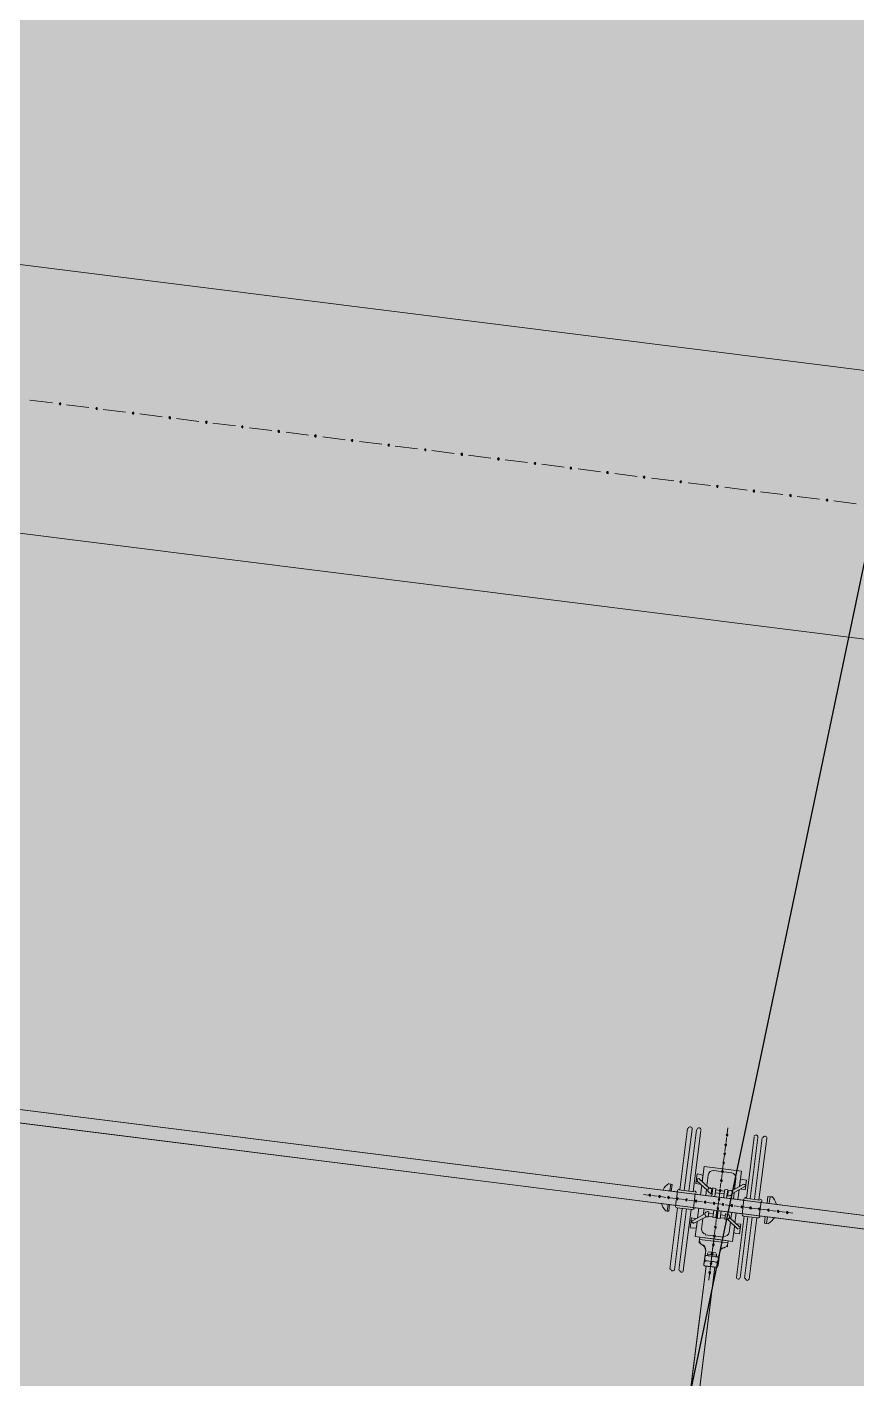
# Model space of a CAD drawing. Header units: metres. Extents: x -4 to 509425, y 7549 to 4732445.
# Drawn here: x 476048.17 to 476057.51, y 4719758.65 to 4719773.84 of the extents above; entities that cross this region are included whole.
import ezdxf

# ---------------------------------------------------------------- set-up
doc = ezdxf.new("R2010")
doc.units = ezdxf.units.M
doc.header["$LTSCALE"] = 0.01
doc.header["$MEASUREMENT"] = 0
doc.layers.get('0').update_dxf_attribs({"lineweight": 0})
for name, color, linetype in [('_SUBESTACIÓN', 1, 'Continuous'), ('PARCELAS', 31, 'Continuous'), ('SUBESTACION LA VID', 253, 'Continuous')]:
    doc.layers.add(name, color=color, linetype=linetype)

# ---------------------------------------------------------------- blocks, each defined once
blk = doc.blocks.new('A$Cfff6051d')
at = {"layer": 'SUBESTACION LA VID', "transparency": 33554687}
h = blk.add_hatch(color=256, dxfattribs=at)
h.dxf.hatch_style = 2
h.paths.add_polyline_path([(476048.552, 4719769.605), (476048.553, 4719769.613), (476048.544, 4719769.614), (476048.535, 4719769.607), (476048.542, 4719769.598), (476048.551, 4719769.597)])
h = blk.add_hatch(color=256, dxfattribs=at)
h.dxf.hatch_style = 2
h.paths.add_polyline_path([(476048.963, 4719769.553), (476048.964, 4719769.562), (476048.956, 4719769.563), (476048.947, 4719769.555), (476048.954, 4719769.546), (476048.962, 4719769.545)])
h = blk.add_hatch(color=256, dxfattribs=at)
h.dxf.hatch_style = 2
h.paths.add_polyline_path([(476049.375, 4719769.502), (476049.376, 4719769.51), (476049.368, 4719769.511), (476049.358, 4719769.504), (476049.366, 4719769.494), (476049.374, 4719769.493)])
h = blk.add_hatch(color=256, dxfattribs=at)
h.dxf.hatch_style = 2
h.paths.add_polyline_path([(476049.787, 4719769.45), (476049.788, 4719769.459), (476049.779, 4719769.46), (476049.77, 4719769.452), (476049.777, 4719769.443), (476049.786, 4719769.442)])
h = blk.add_hatch(color=256, dxfattribs=at)
h.dxf.hatch_style = 2
h.paths.add_polyline_path([(476050.198, 4719769.399), (476050.199, 4719769.407), (476050.191, 4719769.408), (476050.181, 4719769.401), (476050.189, 4719769.391), (476050.197, 4719769.39)])
h = blk.add_hatch(color=256, dxfattribs=at)
h.dxf.hatch_style = 2
h.paths.add_polyline_path([(476050.601, 4719769.348), (476050.602, 4719769.356), (476050.594, 4719769.357), (476050.585, 4719769.35), (476050.592, 4719769.341), (476050.6, 4719769.34)])
h = blk.add_hatch(color=256, dxfattribs=at)
h.dxf.hatch_style = 2
h.paths.add_polyline_path([(476051.013, 4719769.296), (476051.014, 4719769.305), (476051.006, 4719769.306), (476050.996, 4719769.298), (476051.004, 4719769.289), (476051.012, 4719769.288)])
h = blk.add_hatch(color=256, dxfattribs=at)
h.dxf.hatch_style = 2
h.paths.add_polyline_path([(476051.425, 4719769.245), (476051.426, 4719769.253), (476051.417, 4719769.254), (476051.408, 4719769.247), (476051.415, 4719769.237), (476051.424, 4719769.236)])
h = blk.add_hatch(color=256, dxfattribs=at)
h.dxf.hatch_style = 2
h.paths.add_polyline_path([(476051.836, 4719769.193), (476051.837, 4719769.202), (476051.829, 4719769.203), (476051.819, 4719769.195), (476051.827, 4719769.186), (476051.835, 4719769.185)])
h = blk.add_hatch(color=256, dxfattribs=at)
h.dxf.hatch_style = 2
h.paths.add_polyline_path([(476052.248, 4719769.142), (476052.249, 4719769.15), (476052.241, 4719769.151), (476052.231, 4719769.144), (476052.238, 4719769.134), (476052.247, 4719769.133)])
h = blk.add_hatch(color=256, dxfattribs=at)
h.dxf.hatch_style = 2
h.paths.add_polyline_path([(476052.66, 4719769.09), (476052.661, 4719769.098), (476052.652, 4719769.099), (476052.643, 4719769.092), (476052.65, 4719769.083), (476052.658, 4719769.082)])
h = blk.add_hatch(color=256, dxfattribs=at)
h.dxf.hatch_style = 2
h.paths.add_polyline_path([(476053.071, 4719769.038), (476053.072, 4719769.047), (476053.064, 4719769.048), (476053.054, 4719769.04), (476053.062, 4719769.031), (476053.07, 4719769.03)])
h = blk.add_hatch(color=256, dxfattribs=at)
h.dxf.hatch_style = 2
h.paths.add_polyline_path([(476053.483, 4719768.987), (476053.484, 4719768.995), (476053.475, 4719768.996), (476053.466, 4719768.989), (476053.473, 4719768.979), (476053.482, 4719768.978)])
h = blk.add_hatch(color=256, dxfattribs=at)
h.dxf.hatch_style = 2
h.paths.add_polyline_path([(476053.894, 4719768.935), (476053.895, 4719768.944), (476053.887, 4719768.945), (476053.878, 4719768.937), (476053.885, 4719768.928), (476053.893, 4719768.927)])
h = blk.add_hatch(color=256, dxfattribs=at)
h.dxf.hatch_style = 2
h.paths.add_polyline_path([(476054.298, 4719768.885), (476054.299, 4719768.893), (476054.29, 4719768.894), (476054.281, 4719768.887), (476054.288, 4719768.877), (476054.297, 4719768.876)])
h = blk.add_hatch(color=256, dxfattribs=at)
h.dxf.hatch_style = 2
h.paths.add_polyline_path([(476054.709, 4719768.833), (476054.71, 4719768.841), (476054.702, 4719768.842), (476054.692, 4719768.835), (476054.7, 4719768.826), (476054.708, 4719768.825)])
h = blk.add_hatch(color=256, dxfattribs=at)
h.dxf.hatch_style = 2
h.paths.add_polyline_path([(476055.121, 4719768.781), (476055.122, 4719768.79), (476055.113, 4719768.791), (476055.104, 4719768.783), (476055.111, 4719768.774), (476055.12, 4719768.773)])
h = blk.add_hatch(color=256, dxfattribs=at)
h.dxf.hatch_style = 2
h.paths.add_polyline_path([(476055.532, 4719768.73), (476055.533, 4719768.738), (476055.525, 4719768.739), (476055.516, 4719768.732), (476055.523, 4719768.722), (476055.531, 4719768.721)])
h = blk.add_hatch(color=256, dxfattribs=at)
h.dxf.hatch_style = 2
h.paths.add_polyline_path([(476055.944, 4719768.678), (476055.945, 4719768.687), (476055.937, 4719768.688), (476055.927, 4719768.68), (476055.935, 4719768.671), (476055.943, 4719768.67)])
h = blk.add_hatch(color=256, dxfattribs=at)
h.dxf.hatch_style = 2
h.paths.add_polyline_path([(476056.356, 4719768.627), (476056.357, 4719768.635), (476056.348, 4719768.636), (476056.339, 4719768.629), (476056.346, 4719768.619), (476056.355, 4719768.618)])
h = blk.add_hatch(color=256, dxfattribs=at)
h.dxf.hatch_style = 2
h.paths.add_polyline_path([(476056.767, 4719768.575), (476056.768, 4719768.583), (476056.76, 4719768.584), (476056.75, 4719768.577), (476056.758, 4719768.568), (476056.766, 4719768.567)])
h = blk.add_hatch(color=256, dxfattribs=at)
h.dxf.hatch_style = 2
h.paths.add_polyline_path([(476057.179, 4719768.523), (476057.18, 4719768.532), (476057.172, 4719768.533), (476057.162, 4719768.525), (476057.169, 4719768.516), (476057.178, 4719768.515)])
h = blk.add_hatch(color=256, dxfattribs=at)
h.dxf.hatch_style = 2
h.paths.add_polyline_path([(476056.054, 4719761.386), (476056.055, 4719761.395), (476056.046, 4719761.396), (476056.037, 4719761.388), (476056.044, 4719761.379), (476056.053, 4719761.378)])
h = blk.add_hatch(color=256, dxfattribs=at)
h.dxf.hatch_style = 2
h.paths.add_polyline_path([(476056.04, 4719761.277), (476056.041, 4719761.285), (476056.033, 4719761.287), (476056.023, 4719761.279), (476056.031, 4719761.27), (476056.039, 4719761.269)])
h = blk.add_hatch(color=256, dxfattribs=at)
h.dxf.hatch_style = 2
h.paths.add_polyline_path([(476056.015, 4719761.075), (476056.016, 4719761.084), (476056.007, 4719761.085), (476055.998, 4719761.078), (476056.005, 4719761.068), (476056.014, 4719761.067)])
h = blk.add_hatch(color=256, dxfattribs=at)
h.dxf.hatch_style = 2
h.paths.add_polyline_path([(476056.027, 4719761.176), (476056.028, 4719761.185), (476056.02, 4719761.186), (476056.011, 4719761.178), (476056.018, 4719761.169), (476056.026, 4719761.168)])
h = blk.add_hatch(color=256, dxfattribs=at)
h.dxf.hatch_style = 2
h.paths.add_polyline_path([(476056.002, 4719760.975), (476056.003, 4719760.983), (476055.995, 4719760.984), (476055.985, 4719760.977), (476055.993, 4719760.967), (476056.001, 4719760.966)])
h = blk.add_hatch(color=256, dxfattribs=at)
h.dxf.hatch_style = 2
h.paths.add_polyline_path([(476055.976, 4719760.765), (476055.977, 4719760.773), (476055.968, 4719760.774), (476055.959, 4719760.767), (476055.966, 4719760.757), (476055.975, 4719760.756)])
h = blk.add_hatch(color=256, dxfattribs=at)
h.dxf.hatch_style = 2
h.paths.add_polyline_path([(476055.99, 4719760.874), (476055.991, 4719760.882), (476055.982, 4719760.883), (476055.973, 4719760.876), (476055.98, 4719760.867), (476055.988, 4719760.865)])
h = blk.add_hatch(color=256, dxfattribs=at)
h.dxf.hatch_style = 2
h.paths.add_polyline_path([(476055.184, 4719760.71), (476055.185, 4719760.719), (476055.177, 4719760.72), (476055.167, 4719760.712), (476055.175, 4719760.703), (476055.183, 4719760.702)])
h = blk.add_hatch(color=256, dxfattribs=at)
h.dxf.hatch_style = 2
h.paths.add_polyline_path([(476055.293, 4719760.697), (476055.294, 4719760.705), (476055.286, 4719760.706), (476055.276, 4719760.699), (476055.284, 4719760.689), (476055.292, 4719760.688)])
h = blk.add_hatch(color=256, dxfattribs=at)
h.dxf.hatch_style = 2
h.paths.add_polyline_path([(476055.394, 4719760.684), (476055.395, 4719760.692), (476055.387, 4719760.693), (476055.377, 4719760.686), (476055.385, 4719760.677), (476055.393, 4719760.676)])
h = blk.add_hatch(color=256, dxfattribs=at)
h.dxf.hatch_style = 2
h.paths.add_polyline_path([(476055.495, 4719760.671), (476055.496, 4719760.68), (476055.487, 4719760.681), (476055.478, 4719760.674), (476055.485, 4719760.664), (476055.494, 4719760.663)])
h = blk.add_hatch(color=256, dxfattribs=at)
h.dxf.hatch_style = 2
h.paths.add_polyline_path([(476055.596, 4719760.659), (476055.597, 4719760.667), (476055.588, 4719760.668), (476055.579, 4719760.661), (476055.586, 4719760.651), (476055.595, 4719760.65)])
h = blk.add_hatch(color=256, dxfattribs=at)
h.dxf.hatch_style = 2
h.paths.add_polyline_path([(476055.705, 4719760.645), (476055.706, 4719760.653), (476055.697, 4719760.655), (476055.688, 4719760.647), (476055.695, 4719760.638), (476055.704, 4719760.637)])
h = blk.add_hatch(color=256, dxfattribs=at)
h.dxf.hatch_style = 2
h.paths.add_polyline_path([(476055.806, 4719760.632), (476055.807, 4719760.641), (476055.798, 4719760.642), (476055.789, 4719760.635), (476055.796, 4719760.625), (476055.805, 4719760.624)])
h = blk.add_hatch(color=256, dxfattribs=at)
h.dxf.hatch_style = 2
h.paths.add_polyline_path([(476055.906, 4719760.62), (476055.908, 4719760.628), (476055.899, 4719760.629), (476055.89, 4719760.622), (476055.897, 4719760.612), (476055.905, 4719760.611)])
h = blk.add_hatch(color=256, dxfattribs=at)
h.dxf.hatch_style = 2
h.paths.add_polyline_path([(476055.963, 4719760.664), (476055.964, 4719760.672), (476055.956, 4719760.673), (476055.946, 4719760.666), (476055.954, 4719760.657), (476055.962, 4719760.655)])
h = blk.add_hatch(color=256, dxfattribs=at)
h.dxf.hatch_style = 2
h.paths.add_polyline_path([(476055.938, 4719760.462), (476055.939, 4719760.471), (476055.931, 4719760.472), (476055.921, 4719760.464), (476055.928, 4719760.455), (476055.937, 4719760.454)])
h = blk.add_hatch(color=256, dxfattribs=at)
h.dxf.hatch_style = 2
h.paths.add_polyline_path([(476055.951, 4719760.563), (476055.952, 4719760.571), (476055.943, 4719760.573), (476055.934, 4719760.565), (476055.941, 4719760.556), (476055.949, 4719760.555)])
h = blk.add_hatch(color=256, dxfattribs=at)
h.dxf.hatch_style = 2
h.paths.add_polyline_path([(476056.007, 4719760.607), (476056.008, 4719760.616), (476056, 4719760.617), (476055.99, 4719760.609), (476055.998, 4719760.6), (476056.006, 4719760.599)])
h = blk.add_hatch(color=256, dxfattribs=at)
h.dxf.hatch_style = 2
h.paths.add_polyline_path([(476056.108, 4719760.595), (476056.109, 4719760.603), (476056.101, 4719760.604), (476056.091, 4719760.597), (476056.099, 4719760.587), (476056.107, 4719760.586)])
h = blk.add_hatch(color=256, dxfattribs=at)
h.dxf.hatch_style = 2
h.paths.add_polyline_path([(476056.217, 4719760.581), (476056.218, 4719760.589), (476056.21, 4719760.59), (476056.2, 4719760.583), (476056.208, 4719760.573), (476056.216, 4719760.572)])
h = blk.add_hatch(color=256, dxfattribs=at)
h.dxf.hatch_style = 2
h.paths.add_polyline_path([(476056.318, 4719760.568), (476056.319, 4719760.577), (476056.311, 4719760.578), (476056.301, 4719760.57), (476056.309, 4719760.561), (476056.317, 4719760.56)])
h = blk.add_hatch(color=256, dxfattribs=at)
h.dxf.hatch_style = 2
h.paths.add_polyline_path([(476056.419, 4719760.556), (476056.42, 4719760.564), (476056.412, 4719760.565), (476056.402, 4719760.558), (476056.409, 4719760.548), (476056.418, 4719760.547)])
h = blk.add_hatch(color=256, dxfattribs=at)
h.dxf.hatch_style = 2
h.paths.add_polyline_path([(476056.52, 4719760.543), (476056.521, 4719760.551), (476056.512, 4719760.552), (476056.503, 4719760.545), (476056.51, 4719760.536), (476056.519, 4719760.535)])
h = blk.add_hatch(color=256, dxfattribs=at)
h.dxf.hatch_style = 2
h.paths.add_polyline_path([(476056.629, 4719760.529), (476056.63, 4719760.538), (476056.622, 4719760.539), (476056.612, 4719760.531), (476056.619, 4719760.522), (476056.628, 4719760.521)])
h = blk.add_hatch(color=256, dxfattribs=at)
h.dxf.hatch_style = 2
h.paths.add_polyline_path([(476056.73, 4719760.517), (476056.731, 4719760.525), (476056.722, 4719760.526), (476056.713, 4719760.519), (476056.72, 4719760.509), (476056.729, 4719760.508)])
h = blk.add_hatch(color=256, dxfattribs=at)
h.dxf.hatch_style = 2
h.paths.add_polyline_path([(476055.924, 4719760.353), (476055.925, 4719760.361), (476055.917, 4719760.363), (476055.907, 4719760.355), (476055.915, 4719760.346), (476055.923, 4719760.345)])
h = blk.add_hatch(color=256, dxfattribs=at)
h.dxf.hatch_style = 2
h.paths.add_polyline_path([(476055.912, 4719760.252), (476055.913, 4719760.261), (476055.904, 4719760.262), (476055.895, 4719760.254), (476055.902, 4719760.245), (476055.911, 4719760.244)])
h = blk.add_hatch(color=256, dxfattribs=at)
h.dxf.hatch_style = 2
h.paths.add_polyline_path([(476055.886, 4719760.051), (476055.887, 4719760.059), (476055.879, 4719760.06), (476055.869, 4719760.053), (476055.877, 4719760.043), (476055.885, 4719760.042)])
h = blk.add_hatch(color=256, dxfattribs=at)
h.dxf.hatch_style = 2
h.paths.add_polyline_path([(476055.899, 4719760.151), (476055.9, 4719760.16), (476055.892, 4719760.161), (476055.882, 4719760.154), (476055.889, 4719760.144), (476055.898, 4719760.143)])
h = blk.add_hatch(color=256, dxfattribs=at)
h.dxf.hatch_style = 2
h.paths.add_polyline_path([(476055.873, 4719759.941), (476055.874, 4719759.95), (476055.865, 4719759.951), (476055.856, 4719759.944), (476055.863, 4719759.934), (476055.872, 4719759.933)])
h = blk.add_hatch(color=256, dxfattribs=at)
h.dxf.hatch_style = 2
h.paths.add_polyline_path([(476055.86, 4719759.841), (476055.861, 4719759.849), (476055.853, 4719759.85), (476055.843, 4719759.843), (476055.851, 4719759.833), (476055.859, 4719759.832)])
at = {"layer": 'SUBESTACION LA VID', "lineweight": 15}
for p, q in [((476076.476, 4719767.614), (475978.999, 4719779.835)), ((476076.103, 4719764.641), (475978.626, 4719776.861)), ((476073.078, 4719758.544), (475977.826, 4719770.485)), ((476073.059, 4719758.393), (475977.807, 4719770.334)), ((476048.459, 4719769.617), (476048.207, 4719769.648)), ((476048.871, 4719769.565), (476048.619, 4719769.597)), ((476049.283, 4719769.513), (476049.031, 4719769.545)), ((476049.694, 4719769.462), (476049.442, 4719769.493)), ((476050.106, 4719769.41), (476049.854, 4719769.442)), ((476050.517, 4719769.359), (476050.265, 4719769.39)), ((476050.929, 4719769.307), (476050.677, 4719769.338)), ((476051.341, 4719769.255), (476051.089, 4719769.287)), ((476051.752, 4719769.204), (476051.5, 4719769.235)), ((476052.164, 4719769.152), (476051.912, 4719769.184)), ((476052.567, 4719769.102), (476052.315, 4719769.133)), ((476052.979, 4719769.05), (476052.727, 4719769.082)), ((476053.39, 4719768.998), (476053.138, 4719769.03)), ((476053.802, 4719768.947), (476053.55, 4719768.978)), ((476054.214, 4719768.895), (476053.962, 4719768.927)), ((476054.625, 4719768.844), (476054.373, 4719768.875)), ((476055.037, 4719768.792), (476054.785, 4719768.824)), ((476055.448, 4719768.74), (476055.196, 4719768.772)), ((476055.86, 4719768.689), (476055.608, 4719768.72)), ((476056.272, 4719768.637), (476056.02, 4719768.669)), ((476056.675, 4719768.587), (476056.423, 4719768.618)), ((476057.086, 4719768.535), (476056.834, 4719768.567)), ((476057.498, 4719768.483), (476057.246, 4719768.515)), ((476055.602, 4719761.46), (476055.516, 4719760.771)), ((476055.566, 4719760.765), (476055.653, 4719761.454)), ((476055.703, 4719761.447), (476055.617, 4719760.759)), ((476055.667, 4719760.752), (476055.753, 4719761.441)), ((476056.047, 4719761.404), (476056.056, 4719761.471)), ((476056.022, 4719761.203), (476056.03, 4719761.261)), ((476056.035, 4719761.303), (476056.042, 4719761.362)), ((476056.264, 4719760.677), (476056.35, 4719761.366)), ((476056.392, 4719761.361), (476056.306, 4719760.672)), ((476056.356, 4719760.666), (476056.442, 4719761.355)), ((476056.493, 4719761.348), (476056.406, 4719760.66)), ((476056.008, 4719761.093), (476056.017, 4719761.161)), ((476055.788, 4719761.036), (476055.766, 4719760.859)), ((476056.208, 4719760.983), (476055.788, 4719761.036)), ((476055.835, 4719760.936), (476055.82, 4719760.818)), ((476056.095, 4719760.963), (476055.893, 4719760.988)), ((476055.983, 4719760.892), (476055.991, 4719760.951)), ((476055.996, 4719760.993), (476056.004, 4719761.06)), ((476056.208, 4719760.983), (476056.186, 4719760.807)), ((476055.488, 4719760.749), (476055.269, 4719760.776)), ((476055.413, 4719760.835), (476055.388, 4719760.838)), ((476055.43, 4719760.833), (476055.42, 4719760.758)), ((476055.675, 4719760.751), (476055.507, 4719760.772)), ((476055.708, 4719760.875), (476055.823, 4719760.767)), ((476055.728, 4719760.898), (476055.851, 4719760.789)), ((476055.762, 4719760.826), (476055.748, 4719760.716)), ((476055.815, 4719760.776), (476055.807, 4719760.709)), ((476055.874, 4719760.701), (476055.886, 4719760.793)), ((476055.883, 4719760.776), (476055.875, 4719760.777)), ((476055.919, 4719760.789), (476055.886, 4719760.793)), ((476055.908, 4719760.696), (476055.919, 4719760.789)), ((476056.018, 4719760.759), (476055.917, 4719760.772)), ((476055.971, 4719760.791), (476055.978, 4719760.85)), ((476056.008, 4719760.684), (476056.02, 4719760.776)), ((476056.054, 4719760.772), (476056.02, 4719760.776)), ((476056.042, 4719760.68), (476056.054, 4719760.772)), ((476056.232, 4719760.835), (476056.094, 4719760.758)), ((476056.246, 4719760.808), (476056.108, 4719760.731)), ((476056.146, 4719760.897), (476056.131, 4719760.779)), ((476056.182, 4719760.773), (476056.168, 4719760.664)), ((476055.159, 4719760.714), (476055.108, 4719760.72)), ((476055.26, 4719760.701), (476055.201, 4719760.708)), ((476055.469, 4719760.598), (476055.25, 4719760.625)), ((476055.36, 4719760.688), (476055.302, 4719760.696)), ((476055.47, 4719760.675), (476055.402, 4719760.683)), ((476055.489, 4719760.758), (476055.468, 4719760.59)), ((476055.57, 4719760.662), (476055.503, 4719760.67)), ((476055.671, 4719760.649), (476055.612, 4719760.657)), ((476055.669, 4719760.564), (476055.69, 4719760.732)), ((476056.235, 4719760.655), (476055.689, 4719760.724)), ((476055.772, 4719760.637), (476055.713, 4719760.644)), ((476055.881, 4719760.623), (476055.814, 4719760.631)), ((476055.879, 4719760.743), (476055.871, 4719760.744)), ((476056.014, 4719760.726), (476055.913, 4719760.738)), ((476055.944, 4719760.581), (476055.953, 4719760.648)), ((476055.957, 4719760.682), (476055.965, 4719760.749)), ((476056.056, 4719760.721), (476056.047, 4719760.722)), ((476056.06, 4719760.754), (476056.051, 4719760.755)), ((476056.078, 4719760.76), (476056.061, 4719760.763)), ((476056.126, 4719760.737), (476056.118, 4719760.67)), ((476056.215, 4719760.496), (476056.236, 4719760.664)), ((476056.255, 4719760.678), (476056.415, 4719760.658)), ((476056.429, 4719760.64), (476056.408, 4719760.472)), ((476056.428, 4719760.631), (476056.647, 4719760.604)), ((476056.505, 4719760.698), (476056.496, 4719760.623)), ((476056.53, 4719760.695), (476056.547, 4719760.693)), ((476055.35, 4719760.536), (476055.375, 4719760.533)), ((476055.404, 4719759.881), (476055.491, 4719760.57)), ((476055.541, 4719760.563), (476055.455, 4719759.874)), ((476055.65, 4719760.55), (476055.482, 4719760.571)), ((476055.505, 4719759.868), (476055.591, 4719760.557)), ((476055.642, 4719760.551), (476055.555, 4719759.862)), ((476055.651, 4719760.421), (476055.789, 4719760.498)), ((476055.665, 4719760.394), (476055.811, 4719760.47)), ((476056.216, 4719760.504), (476055.67, 4719760.573)), ((476055.729, 4719760.565), (476055.715, 4719760.456)), ((476055.788, 4719760.558), (476055.779, 4719760.491)), ((476055.887, 4719760.469), (476055.837, 4719760.475)), ((476055.892, 4719760.502), (476055.841, 4719760.509)), ((476055.897, 4719760.544), (476055.886, 4719760.46)), ((476055.982, 4719760.61), (476055.915, 4719760.619)), ((476055.931, 4719760.54), (476055.92, 4719760.456)), ((476055.942, 4719760.496), (476055.925, 4719760.498)), ((476055.932, 4719760.48), (476055.939, 4719760.539)), ((476055.947, 4719760.538), (476055.937, 4719760.454)), ((476055.981, 4719760.534), (476055.97, 4719760.45)), ((476056.026, 4719760.485), (476055.976, 4719760.492)), ((476056.083, 4719760.598), (476056.024, 4719760.605)), ((476056.099, 4719760.519), (476056.09, 4719760.452)), ((476056.184, 4719760.585), (476056.125, 4719760.592)), ((476056.149, 4719760.513), (476056.135, 4719760.403)), ((476056.238, 4719760.476), (476056.152, 4719759.787)), ((476056.194, 4719759.782), (476056.28, 4719760.471)), ((476056.293, 4719760.571), (476056.226, 4719760.58)), ((476056.23, 4719760.477), (476056.389, 4719760.457)), ((476056.394, 4719760.559), (476056.326, 4719760.567)), ((476056.409, 4719760.48), (476056.628, 4719760.453)), ((476056.494, 4719760.546), (476056.427, 4719760.554)), ((476056.595, 4719760.533), (476056.536, 4719760.541)), ((476056.696, 4719760.521), (476056.637, 4719760.528)), ((476056.788, 4719760.509), (476056.738, 4719760.516)), ((476055.71, 4719760.414), (476055.689, 4719760.246)), ((476055.774, 4719760.449), (476055.759, 4719760.331)), ((476055.92, 4719760.456), (476055.886, 4719760.46)), ((476055.906, 4719760.279), (476055.914, 4719760.337)), ((476055.919, 4719760.379), (476055.926, 4719760.438)), ((476055.938, 4719760.462), (476055.921, 4719760.464)), ((476055.97, 4719760.45), (476055.937, 4719760.454)), ((476056.022, 4719760.452), (476055.972, 4719760.458)), ((476056.038, 4719760.441), (476056.021, 4719760.443)), ((476056.169, 4719760.331), (476056.054, 4719760.439)), ((476056.085, 4719760.41), (476056.07, 4719760.292)), ((476056.189, 4719760.354), (476056.074, 4719760.462)), ((476056.13, 4719760.361), (476056.109, 4719760.193)), ((476056.331, 4719760.464), (476056.244, 4719759.775)), ((476056.295, 4719759.769), (476056.381, 4719760.458)), ((476056.509, 4719760.391), (476056.492, 4719760.393)), ((476056.109, 4719760.193), (476055.689, 4719760.246)), ((476056.055, 4719760.175), (476055.736, 4719760.215)), ((476055.748, 4719760.17), (476055.771, 4719760.15)), ((476056.004, 4719760.241), (476055.802, 4719760.266)), ((476055.893, 4719760.169), (476055.901, 4719760.237)), ((476055.807, 4719760.095), (476055.795, 4719760.002)), ((476055.829, 4719760.066), (476055.826, 4719760.05)), ((476055.837, 4719760.065), (476055.837, 4719760.065)), ((476055.922, 4719760.063), (476055.838, 4719760.074)), ((476055.867, 4719759.968), (476055.875, 4719760.027)), ((476055.88, 4719760.069), (476055.888, 4719760.136)), ((476055.921, 4719760.055), (476055.921, 4719760.055)), ((476055.927, 4719760.037), (476055.929, 4719760.054)), ((476055.955, 4719759.982), (476055.966, 4719760.075)), ((476056.014, 4719760.12), (476056.042, 4719760.134)), ((476055.072, 4719754.035), (476055.81, 4719759.915)), ((476055.173, 4719754.022), (476055.91, 4719759.903)), ((476055.788, 4719759.944), (476055.795, 4719760.002)), ((476055.855, 4719759.867), (476055.862, 4719759.926)), ((476055.955, 4719759.982), (476055.947, 4719759.924)), ((476055.841, 4719759.758), (476055.849, 4719759.825))]:
    blk.add_line(p, q, dxfattribs=at)
for points in [[(476073.059, 4719758.393), (476073.078, 4719758.544), (475977.826, 4719770.485), (475977.807, 4719770.334), (476073.059, 4719758.393)], [(476055.739, 4719760.846), (476055.737, 4719760.837), (476055.695, 4719760.842), (476055.709, 4719760.952), (476055.751, 4719760.946), (476055.775, 4719760.935), (476055.767, 4719760.868)], [(476055.404, 4719760.76), (476055.413, 4719760.835), (476055.43, 4719760.833)], [(476055.852, 4719760.729), (476055.869, 4719760.727), (476055.876, 4719760.786), (476055.859, 4719760.788)], [(476056.209, 4719760.787), (476056.208, 4719760.778), (476056.25, 4719760.773), (476056.264, 4719760.882), (476056.222, 4719760.887), (476056.195, 4719760.882), (476056.187, 4719760.815)], [(476056.07, 4719760.702), (476056.054, 4719760.704), (476056.061, 4719760.763)], [(476056.521, 4719760.62), (476056.53, 4719760.695), (476056.505, 4719760.698)], [(476055.401, 4719760.606), (476055.392, 4719760.531), (476055.375, 4719760.533), (476055.385, 4719760.608)], [(476055.827, 4719760.527), (476055.843, 4719760.525), (476055.836, 4719760.467), (476055.819, 4719760.469)], [(476056.045, 4719760.5), (476056.028, 4719760.502), (476056.021, 4719760.443)], [(476056.477, 4719760.472), (476056.467, 4719760.396), (476056.492, 4719760.393), (476056.502, 4719760.468)], [(476055.688, 4719760.442), (476055.689, 4719760.451), (476055.647, 4719760.456), (476055.633, 4719760.347), (476055.675, 4719760.342), (476055.702, 4719760.347), (476055.71, 4719760.414)], [(476056.158, 4719760.383), (476056.159, 4719760.392), (476056.201, 4719760.387), (476056.188, 4719760.277), (476056.146, 4719760.283), (476056.122, 4719760.294), (476056.13, 4719760.361)], [(476055.733, 4719760.189), (476055.739, 4719760.24), (476055.899, 4719760.22), (476055.86, 4719759.909), (476055.835, 4719759.912), (476055.826, 4719759.913), (476055.818, 4719759.914), (476055.81, 4719759.915), (476055.801, 4719759.916), (476055.793, 4719759.917), (476055.785, 4719759.927), (476055.786, 4719759.935), (476055.788, 4719759.944), (476055.789, 4719759.952), (476055.795, 4719760.002), (476055.807, 4719760.095), (476055.799, 4719760.104), (476055.8, 4719760.113), (476055.801, 4719760.121), (476055.794, 4719760.13), (476055.787, 4719760.14), (476055.779, 4719760.149), (476055.771, 4719760.15), (476055.755, 4719760.161), (476055.748, 4719760.17), (476055.739, 4719760.171), (476055.732, 4719760.181), (476055.733, 4719760.189)], [(476056.052, 4719760.149), (476056.055, 4719760.175), (476056.059, 4719760.2), (476055.739, 4719760.24), (476055.736, 4719760.215), (476055.733, 4719760.189)], [(476056.052, 4719760.149), (476056.059, 4719760.2), (476055.899, 4719760.22), (476055.86, 4719759.909), (476055.885, 4719759.906), (476055.894, 4719759.905), (476055.91, 4719759.903), (476055.919, 4719759.902), (476055.927, 4719759.9), (476055.936, 4719759.899), (476055.937, 4719759.908), (476055.938, 4719759.916), (476055.947, 4719759.924), (476055.948, 4719759.932), (476055.955, 4719759.982), (476055.966, 4719760.075), (476055.967, 4719760.083), (476055.968, 4719760.092), (476055.978, 4719760.099), (476055.979, 4719760.107), (476055.988, 4719760.115), (476055.997, 4719760.114), (476055.998, 4719760.122), (476056.014, 4719760.12), (476056.024, 4719760.127), (476056.042, 4719760.134), (476056.05, 4719760.133), (476056.051, 4719760.141), (476056.052, 4719760.149)], [(476055.875, 4719760.027), (476055.9, 4719760.023), (476055.917, 4719760.021), (476055.925, 4719760.02), (476055.942, 4719760.018), (476055.949, 4719760.009), (476055.948, 4719760), (476055.956, 4719759.991), (476055.955, 4719759.982), (476055.945, 4719759.975), (476055.944, 4719759.967), (476055.935, 4719759.959), (476055.918, 4719759.961), (476055.909, 4719759.962), (476055.893, 4719759.965), (476055.867, 4719759.968), (476055.842, 4719759.971), (476055.825, 4719759.973), (476055.817, 4719759.974), (476055.8, 4719759.976), (476055.793, 4719759.986), (476055.794, 4719759.994), (476055.795, 4719760.002), (476055.796, 4719760.011), (476055.797, 4719760.019), (476055.798, 4719760.028), (476055.808, 4719760.035), (476055.824, 4719760.033), (476055.833, 4719760.032), (476055.85, 4719760.03), (476055.875, 4719760.027)], [(476055.925, 4719760.02), (476055.927, 4719760.037), (476055.826, 4719760.05), (476055.824, 4719760.033)], [(476055.072, 4719754.035), (476055.173, 4719754.022), (476055.91, 4719759.903), (476055.81, 4719759.915), (476055.072, 4719754.035)], [(476055.788, 4719759.944), (476055.789, 4719759.952), (476055.79, 4719759.96), (476055.791, 4719759.969), (476055.799, 4719759.968), (476055.817, 4719759.974), (476055.825, 4719759.973), (476055.842, 4719759.971), (476055.867, 4719759.968), (476055.893, 4719759.965), (476055.909, 4719759.962), (476055.918, 4719759.961), (476055.934, 4719759.951), (476055.942, 4719759.95), (476055.941, 4719759.941), (476055.948, 4719759.932), (476055.947, 4719759.924), (476055.938, 4719759.916), (476055.937, 4719759.908), (476055.927, 4719759.9), (476055.91, 4719759.903), (476055.902, 4719759.904), (476055.885, 4719759.906), (476055.86, 4719759.909), (476055.835, 4719759.912), (476055.818, 4719759.914), (476055.81, 4719759.915), (476055.793, 4719759.917), (476055.785, 4719759.927), (476055.786, 4719759.935), (476055.788, 4719759.944)]]:
    blk.add_lwpolyline(points, dxfattribs=at)
at = {"layer": 'SUBESTACION LA VID'}
for points in [[(476048.552, 4719769.605), (476048.553, 4719769.613), (476048.544, 4719769.614), (476048.535, 4719769.607), (476048.542, 4719769.598), (476048.551, 4719769.597)], [(476048.963, 4719769.553), (476048.964, 4719769.562), (476048.956, 4719769.563), (476048.947, 4719769.555), (476048.954, 4719769.546), (476048.962, 4719769.545)], [(476049.375, 4719769.502), (476049.376, 4719769.51), (476049.368, 4719769.511), (476049.358, 4719769.504), (476049.366, 4719769.494), (476049.374, 4719769.493)], [(476049.787, 4719769.45), (476049.788, 4719769.459), (476049.779, 4719769.46), (476049.77, 4719769.452), (476049.777, 4719769.443), (476049.786, 4719769.442)], [(476050.198, 4719769.399), (476050.199, 4719769.407), (476050.191, 4719769.408), (476050.181, 4719769.401), (476050.189, 4719769.391), (476050.197, 4719769.39)], [(476050.601, 4719769.348), (476050.602, 4719769.356), (476050.594, 4719769.357), (476050.585, 4719769.35), (476050.592, 4719769.341), (476050.6, 4719769.34)], [(476051.013, 4719769.296), (476051.014, 4719769.305), (476051.006, 4719769.306), (476050.996, 4719769.298), (476051.004, 4719769.289), (476051.012, 4719769.288)], [(476051.425, 4719769.245), (476051.426, 4719769.253), (476051.417, 4719769.254), (476051.408, 4719769.247), (476051.415, 4719769.237), (476051.424, 4719769.236)], [(476051.836, 4719769.193), (476051.837, 4719769.202), (476051.829, 4719769.203), (476051.819, 4719769.195), (476051.827, 4719769.186), (476051.835, 4719769.185)], [(476052.248, 4719769.142), (476052.249, 4719769.15), (476052.241, 4719769.151), (476052.231, 4719769.144), (476052.238, 4719769.134), (476052.247, 4719769.133)], [(476052.66, 4719769.09), (476052.661, 4719769.098), (476052.652, 4719769.099), (476052.643, 4719769.092), (476052.65, 4719769.083), (476052.658, 4719769.082)], [(476053.071, 4719769.038), (476053.072, 4719769.047), (476053.064, 4719769.048), (476053.054, 4719769.04), (476053.062, 4719769.031), (476053.07, 4719769.03)], [(476053.483, 4719768.987), (476053.484, 4719768.995), (476053.475, 4719768.996), (476053.466, 4719768.989), (476053.473, 4719768.979), (476053.482, 4719768.978)], [(476053.894, 4719768.935), (476053.895, 4719768.944), (476053.887, 4719768.945), (476053.878, 4719768.937), (476053.885, 4719768.928), (476053.893, 4719768.927)], [(476054.298, 4719768.885), (476054.299, 4719768.893), (476054.29, 4719768.894), (476054.281, 4719768.887), (476054.288, 4719768.877), (476054.297, 4719768.876)], [(476054.709, 4719768.833), (476054.71, 4719768.841), (476054.702, 4719768.842), (476054.692, 4719768.835), (476054.7, 4719768.826), (476054.708, 4719768.825)], [(476055.121, 4719768.781), (476055.122, 4719768.79), (476055.113, 4719768.791), (476055.104, 4719768.783), (476055.111, 4719768.774), (476055.12, 4719768.773)], [(476055.532, 4719768.73), (476055.533, 4719768.738), (476055.525, 4719768.739), (476055.516, 4719768.732), (476055.523, 4719768.722), (476055.531, 4719768.721)], [(476055.944, 4719768.678), (476055.945, 4719768.687), (476055.937, 4719768.688), (476055.927, 4719768.68), (476055.935, 4719768.671), (476055.943, 4719768.67)], [(476056.356, 4719768.627), (476056.357, 4719768.635), (476056.348, 4719768.636), (476056.339, 4719768.629), (476056.346, 4719768.619), (476056.355, 4719768.618)], [(476056.767, 4719768.575), (476056.768, 4719768.583), (476056.76, 4719768.584), (476056.75, 4719768.577), (476056.758, 4719768.568), (476056.766, 4719768.567)], [(476057.179, 4719768.523), (476057.18, 4719768.532), (476057.172, 4719768.533), (476057.162, 4719768.525), (476057.169, 4719768.516), (476057.178, 4719768.515)], [(476056.054, 4719761.386), (476056.055, 4719761.395), (476056.046, 4719761.396), (476056.037, 4719761.388), (476056.044, 4719761.379), (476056.053, 4719761.378)], [(476056.04, 4719761.277), (476056.041, 4719761.285), (476056.033, 4719761.287), (476056.023, 4719761.279), (476056.031, 4719761.27), (476056.039, 4719761.269)], [(476056.015, 4719761.075), (476056.016, 4719761.084), (476056.007, 4719761.085), (476055.998, 4719761.078), (476056.005, 4719761.068), (476056.014, 4719761.067)], [(476056.027, 4719761.176), (476056.028, 4719761.185), (476056.02, 4719761.186), (476056.011, 4719761.178), (476056.018, 4719761.169), (476056.026, 4719761.168)], [(476056.002, 4719760.975), (476056.003, 4719760.983), (476055.995, 4719760.984), (476055.985, 4719760.977), (476055.993, 4719760.967), (476056.001, 4719760.966)], [(476055.976, 4719760.765), (476055.977, 4719760.773), (476055.968, 4719760.774), (476055.959, 4719760.767), (476055.966, 4719760.757), (476055.975, 4719760.756)], [(476055.99, 4719760.874), (476055.991, 4719760.882), (476055.982, 4719760.883), (476055.973, 4719760.876), (476055.98, 4719760.867), (476055.988, 4719760.865)], [(476055.184, 4719760.71), (476055.185, 4719760.719), (476055.177, 4719760.72), (476055.167, 4719760.712), (476055.175, 4719760.703), (476055.183, 4719760.702)], [(476055.293, 4719760.697), (476055.294, 4719760.705), (476055.286, 4719760.706), (476055.276, 4719760.699), (476055.284, 4719760.689), (476055.292, 4719760.688)], [(476055.394, 4719760.684), (476055.395, 4719760.692), (476055.387, 4719760.693), (476055.377, 4719760.686), (476055.385, 4719760.677), (476055.393, 4719760.676)], [(476055.495, 4719760.671), (476055.496, 4719760.68), (476055.487, 4719760.681), (476055.478, 4719760.674), (476055.485, 4719760.664), (476055.494, 4719760.663)], [(476055.596, 4719760.659), (476055.597, 4719760.667), (476055.588, 4719760.668), (476055.579, 4719760.661), (476055.586, 4719760.651), (476055.595, 4719760.65)], [(476055.705, 4719760.645), (476055.706, 4719760.653), (476055.697, 4719760.655), (476055.688, 4719760.647), (476055.695, 4719760.638), (476055.704, 4719760.637)], [(476055.806, 4719760.632), (476055.807, 4719760.641), (476055.798, 4719760.642), (476055.789, 4719760.635), (476055.796, 4719760.625), (476055.805, 4719760.624)], [(476055.906, 4719760.62), (476055.908, 4719760.628), (476055.899, 4719760.629), (476055.89, 4719760.622), (476055.897, 4719760.612), (476055.905, 4719760.611)], [(476055.963, 4719760.664), (476055.964, 4719760.672), (476055.956, 4719760.673), (476055.946, 4719760.666), (476055.954, 4719760.657), (476055.962, 4719760.655)], [(476055.938, 4719760.462), (476055.939, 4719760.471), (476055.931, 4719760.472), (476055.921, 4719760.464), (476055.928, 4719760.455), (476055.937, 4719760.454)], [(476055.951, 4719760.563), (476055.952, 4719760.571), (476055.943, 4719760.573), (476055.934, 4719760.565), (476055.941, 4719760.556), (476055.949, 4719760.555)], [(476056.007, 4719760.607), (476056.008, 4719760.616), (476056, 4719760.617), (476055.99, 4719760.609), (476055.998, 4719760.6), (476056.006, 4719760.599)], [(476056.108, 4719760.595), (476056.109, 4719760.603), (476056.101, 4719760.604), (476056.091, 4719760.597), (476056.099, 4719760.587), (476056.107, 4719760.586)], [(476056.217, 4719760.581), (476056.218, 4719760.589), (476056.21, 4719760.59), (476056.2, 4719760.583), (476056.208, 4719760.573), (476056.216, 4719760.572)], [(476056.318, 4719760.568), (476056.319, 4719760.577), (476056.311, 4719760.578), (476056.301, 4719760.57), (476056.309, 4719760.561), (476056.317, 4719760.56)], [(476056.419, 4719760.556), (476056.42, 4719760.564), (476056.412, 4719760.565), (476056.402, 4719760.558), (476056.409, 4719760.548), (476056.418, 4719760.547)], [(476056.52, 4719760.543), (476056.521, 4719760.551), (476056.512, 4719760.552), (476056.503, 4719760.545), (476056.51, 4719760.536), (476056.519, 4719760.535)], [(476056.629, 4719760.529), (476056.63, 4719760.538), (476056.622, 4719760.539), (476056.612, 4719760.531), (476056.619, 4719760.522), (476056.628, 4719760.521)], [(476056.73, 4719760.517), (476056.731, 4719760.525), (476056.722, 4719760.526), (476056.713, 4719760.519), (476056.72, 4719760.509), (476056.729, 4719760.508)], [(476055.924, 4719760.353), (476055.925, 4719760.361), (476055.917, 4719760.363), (476055.907, 4719760.355), (476055.915, 4719760.346), (476055.923, 4719760.345)], [(476055.912, 4719760.252), (476055.913, 4719760.261), (476055.904, 4719760.262), (476055.895, 4719760.254), (476055.902, 4719760.245), (476055.911, 4719760.244)], [(476055.886, 4719760.051), (476055.887, 4719760.059), (476055.879, 4719760.06), (476055.869, 4719760.053), (476055.877, 4719760.043), (476055.885, 4719760.042)], [(476055.899, 4719760.151), (476055.9, 4719760.16), (476055.892, 4719760.161), (476055.882, 4719760.154), (476055.889, 4719760.144), (476055.898, 4719760.143)], [(476055.873, 4719759.941), (476055.874, 4719759.95), (476055.865, 4719759.951), (476055.856, 4719759.944), (476055.863, 4719759.934), (476055.872, 4719759.933)], [(476055.86, 4719759.841), (476055.861, 4719759.849), (476055.853, 4719759.85), (476055.843, 4719759.843), (476055.851, 4719759.833), (476055.859, 4719759.832)]]:
    blk.add_lwpolyline(points, close=True, dxfattribs=at)
at = {"layer": 'SUBESTACION LA VID', "lineweight": 0}
for points in [[(476048.552, 4719769.605), (476048.553, 4719769.613), (476048.544, 4719769.614), (476048.535, 4719769.607), (476048.542, 4719769.598), (476048.551, 4719769.597)], [(476048.963, 4719769.553), (476048.964, 4719769.562), (476048.956, 4719769.563), (476048.947, 4719769.555), (476048.954, 4719769.546), (476048.962, 4719769.545)], [(476049.375, 4719769.502), (476049.376, 4719769.51), (476049.368, 4719769.511), (476049.358, 4719769.504), (476049.366, 4719769.494), (476049.374, 4719769.493)], [(476049.787, 4719769.45), (476049.788, 4719769.459), (476049.779, 4719769.46), (476049.77, 4719769.452), (476049.777, 4719769.443), (476049.786, 4719769.442)], [(476050.198, 4719769.399), (476050.199, 4719769.407), (476050.191, 4719769.408), (476050.181, 4719769.401), (476050.189, 4719769.391), (476050.197, 4719769.39)], [(476050.601, 4719769.348), (476050.602, 4719769.356), (476050.594, 4719769.357), (476050.585, 4719769.35), (476050.592, 4719769.341), (476050.6, 4719769.34)], [(476051.013, 4719769.296), (476051.014, 4719769.305), (476051.006, 4719769.306), (476050.996, 4719769.298), (476051.004, 4719769.289), (476051.012, 4719769.288)], [(476051.425, 4719769.245), (476051.426, 4719769.253), (476051.417, 4719769.254), (476051.408, 4719769.247), (476051.415, 4719769.237), (476051.424, 4719769.236)], [(476051.836, 4719769.193), (476051.837, 4719769.202), (476051.829, 4719769.203), (476051.819, 4719769.195), (476051.827, 4719769.186), (476051.835, 4719769.185)], [(476052.248, 4719769.142), (476052.249, 4719769.15), (476052.241, 4719769.151), (476052.231, 4719769.144), (476052.238, 4719769.134), (476052.247, 4719769.133)], [(476052.66, 4719769.09), (476052.661, 4719769.098), (476052.652, 4719769.099), (476052.643, 4719769.092), (476052.65, 4719769.083), (476052.658, 4719769.082)], [(476053.071, 4719769.038), (476053.072, 4719769.047), (476053.064, 4719769.048), (476053.054, 4719769.04), (476053.062, 4719769.031), (476053.07, 4719769.03)], [(476053.483, 4719768.987), (476053.484, 4719768.995), (476053.475, 4719768.996), (476053.466, 4719768.989), (476053.473, 4719768.979), (476053.482, 4719768.978)], [(476053.894, 4719768.935), (476053.895, 4719768.944), (476053.887, 4719768.945), (476053.878, 4719768.937), (476053.885, 4719768.928), (476053.893, 4719768.927)], [(476054.298, 4719768.885), (476054.299, 4719768.893), (476054.29, 4719768.894), (476054.281, 4719768.887), (476054.288, 4719768.877), (476054.297, 4719768.876)], [(476054.709, 4719768.833), (476054.71, 4719768.841), (476054.702, 4719768.842), (476054.692, 4719768.835), (476054.7, 4719768.826), (476054.708, 4719768.825)], [(476055.121, 4719768.781), (476055.122, 4719768.79), (476055.113, 4719768.791), (476055.104, 4719768.783), (476055.111, 4719768.774), (476055.12, 4719768.773)], [(476055.532, 4719768.73), (476055.533, 4719768.738), (476055.525, 4719768.739), (476055.516, 4719768.732), (476055.523, 4719768.722), (476055.531, 4719768.721)], [(476055.944, 4719768.678), (476055.945, 4719768.687), (476055.937, 4719768.688), (476055.927, 4719768.68), (476055.935, 4719768.671), (476055.943, 4719768.67)], [(476056.356, 4719768.627), (476056.357, 4719768.635), (476056.348, 4719768.636), (476056.339, 4719768.629), (476056.346, 4719768.619), (476056.355, 4719768.618)], [(476056.767, 4719768.575), (476056.768, 4719768.583), (476056.76, 4719768.584), (476056.75, 4719768.577), (476056.758, 4719768.568), (476056.766, 4719768.567)], [(476057.179, 4719768.523), (476057.18, 4719768.532), (476057.172, 4719768.533), (476057.162, 4719768.525), (476057.169, 4719768.516), (476057.178, 4719768.515)], [(476056.054, 4719761.386), (476056.055, 4719761.395), (476056.046, 4719761.396), (476056.037, 4719761.388), (476056.044, 4719761.379), (476056.053, 4719761.378)], [(476056.04, 4719761.277), (476056.041, 4719761.285), (476056.033, 4719761.287), (476056.023, 4719761.279), (476056.031, 4719761.27), (476056.039, 4719761.269)], [(476056.015, 4719761.075), (476056.016, 4719761.084), (476056.007, 4719761.085), (476055.998, 4719761.078), (476056.005, 4719761.068), (476056.014, 4719761.067)], [(476056.027, 4719761.176), (476056.028, 4719761.185), (476056.02, 4719761.186), (476056.011, 4719761.178), (476056.018, 4719761.169), (476056.026, 4719761.168)], [(476056.002, 4719760.975), (476056.003, 4719760.983), (476055.995, 4719760.984), (476055.985, 4719760.977), (476055.993, 4719760.967), (476056.001, 4719760.966)], [(476055.976, 4719760.765), (476055.977, 4719760.773), (476055.968, 4719760.774), (476055.959, 4719760.767), (476055.966, 4719760.757), (476055.975, 4719760.756)], [(476055.99, 4719760.874), (476055.991, 4719760.882), (476055.982, 4719760.883), (476055.973, 4719760.876), (476055.98, 4719760.867), (476055.988, 4719760.865)], [(476055.184, 4719760.71), (476055.185, 4719760.719), (476055.177, 4719760.72), (476055.167, 4719760.712), (476055.175, 4719760.703), (476055.183, 4719760.702)], [(476055.293, 4719760.697), (476055.294, 4719760.705), (476055.286, 4719760.706), (476055.276, 4719760.699), (476055.284, 4719760.689), (476055.292, 4719760.688)], [(476055.394, 4719760.684), (476055.395, 4719760.692), (476055.387, 4719760.693), (476055.377, 4719760.686), (476055.385, 4719760.677), (476055.393, 4719760.676)], [(476055.495, 4719760.671), (476055.496, 4719760.68), (476055.487, 4719760.681), (476055.478, 4719760.674), (476055.485, 4719760.664), (476055.494, 4719760.663)], [(476055.596, 4719760.659), (476055.597, 4719760.667), (476055.588, 4719760.668), (476055.579, 4719760.661), (476055.586, 4719760.651), (476055.595, 4719760.65)], [(476055.705, 4719760.645), (476055.706, 4719760.653), (476055.697, 4719760.655), (476055.688, 4719760.647), (476055.695, 4719760.638), (476055.704, 4719760.637)], [(476055.806, 4719760.632), (476055.807, 4719760.641), (476055.798, 4719760.642), (476055.789, 4719760.635), (476055.796, 4719760.625), (476055.805, 4719760.624)], [(476055.906, 4719760.62), (476055.908, 4719760.628), (476055.899, 4719760.629), (476055.89, 4719760.622), (476055.897, 4719760.612), (476055.905, 4719760.611)], [(476055.963, 4719760.664), (476055.964, 4719760.672), (476055.956, 4719760.673), (476055.946, 4719760.666), (476055.954, 4719760.657), (476055.962, 4719760.655)], [(476055.938, 4719760.462), (476055.939, 4719760.471), (476055.931, 4719760.472), (476055.921, 4719760.464), (476055.928, 4719760.455), (476055.937, 4719760.454)], [(476055.951, 4719760.563), (476055.952, 4719760.571), (476055.943, 4719760.573), (476055.934, 4719760.565), (476055.941, 4719760.556), (476055.949, 4719760.555)], [(476056.007, 4719760.607), (476056.008, 4719760.616), (476056, 4719760.617), (476055.99, 4719760.609), (476055.998, 4719760.6), (476056.006, 4719760.599)], [(476056.108, 4719760.595), (476056.109, 4719760.603), (476056.101, 4719760.604), (476056.091, 4719760.597), (476056.099, 4719760.587), (476056.107, 4719760.586)], [(476056.217, 4719760.581), (476056.218, 4719760.589), (476056.21, 4719760.59), (476056.2, 4719760.583), (476056.208, 4719760.573), (476056.216, 4719760.572)], [(476056.318, 4719760.568), (476056.319, 4719760.577), (476056.311, 4719760.578), (476056.301, 4719760.57), (476056.309, 4719760.561), (476056.317, 4719760.56)], [(476056.419, 4719760.556), (476056.42, 4719760.564), (476056.412, 4719760.565), (476056.402, 4719760.558), (476056.409, 4719760.548), (476056.418, 4719760.547)], [(476056.52, 4719760.543), (476056.521, 4719760.551), (476056.512, 4719760.552), (476056.503, 4719760.545), (476056.51, 4719760.536), (476056.519, 4719760.535)], [(476056.629, 4719760.529), (476056.63, 4719760.538), (476056.622, 4719760.539), (476056.612, 4719760.531), (476056.619, 4719760.522), (476056.628, 4719760.521)], [(476056.73, 4719760.517), (476056.731, 4719760.525), (476056.722, 4719760.526), (476056.713, 4719760.519), (476056.72, 4719760.509), (476056.729, 4719760.508)], [(476055.924, 4719760.353), (476055.925, 4719760.361), (476055.917, 4719760.363), (476055.907, 4719760.355), (476055.915, 4719760.346), (476055.923, 4719760.345)], [(476055.912, 4719760.252), (476055.913, 4719760.261), (476055.904, 4719760.262), (476055.895, 4719760.254), (476055.902, 4719760.245), (476055.911, 4719760.244)], [(476055.886, 4719760.051), (476055.887, 4719760.059), (476055.879, 4719760.06), (476055.869, 4719760.053), (476055.877, 4719760.043), (476055.885, 4719760.042)], [(476055.899, 4719760.151), (476055.9, 4719760.16), (476055.892, 4719760.161), (476055.882, 4719760.154), (476055.889, 4719760.144), (476055.898, 4719760.143)], [(476055.873, 4719759.941), (476055.874, 4719759.95), (476055.865, 4719759.951), (476055.856, 4719759.944), (476055.863, 4719759.934), (476055.872, 4719759.933)], [(476055.86, 4719759.841), (476055.861, 4719759.849), (476055.853, 4719759.85), (476055.843, 4719759.843), (476055.851, 4719759.833), (476055.859, 4719759.832)]]:
    blk.add_lwpolyline(points, close=True, dxfattribs=at)
blk.add_lwpolyline([(476055.807, 4719760.095), (476055.789, 4719759.952), (476055.788, 4719759.944), (476055.807, 4719760.095), (476055.786, 4719759.935)], dxfattribs=at)
at = {"layer": 'SUBESTACION LA VID'}
for points in [[(475976.877, 4719766.927), (475976.877, 4719766.927), (475976.896, 4719767.078), (475976.896, 4719767.078), (475976.896, 4719767.078), (476072.624, 4719754.923), (476072.624, 4719754.923), (476072.624, 4719754.923), (475976.877, 4719766.927), (475976.877, 4719766.927)], [(475976.896, 4719767.078), (475976.896, 4719767.078), (476072.624, 4719754.923), (476072.624, 4719754.923), (476072.624, 4719754.923), (476072.643, 4719755.074), (476072.643, 4719755.074), (476072.643, 4719755.074), (475976.896, 4719767.078), (475976.896, 4719767.078)]]:
    blk.add_open_spline(points, degree=3, knots=[0, 0, 0, 0, 1, 1, 1, 2, 2, 2, 3, 3, 3, 3], dxfattribs=at)
at = {"layer": 'SUBESTACION LA VID', "lineweight": 0}
for points in [[(475976.877, 4719766.927), (475976.877, 4719766.927), (475976.896, 4719767.078), (475976.896, 4719767.078), (475976.896, 4719767.078), (476072.624, 4719754.923), (476072.624, 4719754.923), (476072.624, 4719754.923), (475976.877, 4719766.927), (475976.877, 4719766.927)], [(475976.896, 4719767.078), (475976.896, 4719767.078), (476072.624, 4719754.923), (476072.624, 4719754.923), (476072.624, 4719754.923), (476072.643, 4719755.074), (476072.643, 4719755.074), (476072.643, 4719755.074), (475976.896, 4719767.078), (475976.896, 4719767.078)]]:
    blk.add_open_spline(points, degree=3, knots=[0, 0, 0, 0, 1, 1, 1, 2, 2, 2, 3, 3, 3, 3], dxfattribs=at)
at = {"layer": 'SUBESTACION LA VID', "lineweight": 15}
for points in [[(476055.653, 4719761.458), (476055.655, 4719761.469), (476055.646, 4719761.48), (476055.635, 4719761.481), (476055.623, 4719761.483), (476055.613, 4719761.475), (476055.611, 4719761.463)], [(476055.754, 4719761.445), (476055.755, 4719761.457), (476055.747, 4719761.467), (476055.736, 4719761.469), (476055.724, 4719761.47), (476055.713, 4719761.462), (476055.712, 4719761.45)], [(476056.392, 4719761.365), (476056.394, 4719761.377), (476056.386, 4719761.387), (476056.374, 4719761.389), (476056.362, 4719761.39), (476056.352, 4719761.382), (476056.35, 4719761.37)], [(476056.493, 4719761.353), (476056.495, 4719761.364), (476056.486, 4719761.375), (476056.475, 4719761.376), (476056.463, 4719761.378), (476056.453, 4719761.369), (476056.451, 4719761.358)], [(476055.731, 4719760.895), (476055.726, 4719760.9), (476055.718, 4719760.9), (476055.713, 4719760.895), (476055.708, 4719760.889), (476055.709, 4719760.881), (476055.714, 4719760.877)], [(476055.865, 4719760.796), (476055.848, 4719760.798), (476055.833, 4719760.786), (476055.831, 4719760.77), (476055.829, 4719760.754), (476055.841, 4719760.739), (476055.857, 4719760.737)], [(476056.249, 4719760.81), (476056.255, 4719760.813), (476056.258, 4719760.821), (476056.254, 4719760.827), (476056.251, 4719760.833), (476056.243, 4719760.835), (476056.237, 4719760.832)], [(476056.076, 4719760.71), (476056.092, 4719760.707), (476056.107, 4719760.719), (476056.109, 4719760.735), (476056.111, 4719760.751), (476056.099, 4719760.766), (476056.083, 4719760.768)], [(476055.831, 4719760.527), (476055.815, 4719760.529), (476055.8, 4719760.517), (476055.798, 4719760.501), (476055.796, 4719760.485), (476055.807, 4719760.47), (476055.823, 4719760.468)], [(476056.042, 4719760.441), (476056.058, 4719760.439), (476056.073, 4719760.45), (476056.075, 4719760.466), (476056.077, 4719760.483), (476056.065, 4719760.497), (476056.049, 4719760.5)], [(476055.657, 4719760.427), (476055.651, 4719760.424), (476055.649, 4719760.416), (476055.652, 4719760.41), (476055.655, 4719760.403), (476055.663, 4719760.401), (476055.669, 4719760.404)], [(476056.176, 4719760.341), (476056.181, 4719760.336), (476056.189, 4719760.337), (476056.193, 4719760.342), (476056.198, 4719760.347), (476056.198, 4719760.355), (476056.193, 4719760.36)], [(476055.413, 4719759.884), (476055.412, 4719759.872), (476055.42, 4719759.862), (476055.432, 4719759.86), (476055.443, 4719759.859), (476055.454, 4719759.867), (476055.455, 4719759.879)], [(476055.514, 4719759.871), (476055.513, 4719759.86), (476055.521, 4719759.849), (476055.532, 4719759.848), (476055.544, 4719759.846), (476055.555, 4719759.854), (476055.556, 4719759.866)], [(476056.152, 4719759.791), (476056.151, 4719759.78), (476056.159, 4719759.769), (476056.171, 4719759.768), (476056.182, 4719759.766), (476056.193, 4719759.774), (476056.194, 4719759.786)], [(476056.253, 4719759.779), (476056.252, 4719759.767), (476056.26, 4719759.756), (476056.272, 4719759.755), (476056.283, 4719759.753), (476056.294, 4719759.762), (476056.295, 4719759.773)]]:
    blk.add_open_spline(points, degree=3, knots=[0, 0, 0, 0, 1, 1, 1, 2, 2, 2, 2], dxfattribs=at)
for points in [[(476055.897, 4719760.988), (476055.867, 4719760.992), (476055.839, 4719760.97), (476055.836, 4719760.94)], [(476056.147, 4719760.901), (476056.15, 4719760.931), (476056.129, 4719760.959), (476056.099, 4719760.963)], [(476055.392, 4719760.843), (476055.365, 4719760.825), (476055.343, 4719760.802), (476055.327, 4719760.774)], [(476055.513, 4719760.78), (476055.501, 4719760.782), (476055.491, 4719760.773), (476055.489, 4719760.762)], [(476055.308, 4719760.622), (476055.316, 4719760.591), (476055.332, 4719760.563), (476055.354, 4719760.539)], [(476055.699, 4719760.735), (476055.701, 4719760.747), (476055.692, 4719760.758), (476055.681, 4719760.759)], [(476056.26, 4719760.686), (476056.249, 4719760.688), (476056.238, 4719760.68), (476056.237, 4719760.668)], [(476056.438, 4719760.643), (476056.44, 4719760.654), (476056.432, 4719760.665), (476056.42, 4719760.666)], [(476056.599, 4719760.614), (476056.59, 4719760.645), (476056.574, 4719760.674), (476056.552, 4719760.697)], [(476055.468, 4719760.594), (476055.467, 4719760.582), (476055.475, 4719760.572), (476055.486, 4719760.57)], [(476055.654, 4719760.549), (476055.666, 4719760.548), (476055.677, 4719760.556), (476055.678, 4719760.567)], [(476056.216, 4719760.5), (476056.214, 4719760.488), (476056.222, 4719760.478), (476056.234, 4719760.476)], [(476056.394, 4719760.456), (476056.405, 4719760.455), (476056.416, 4719760.463), (476056.417, 4719760.475)], [(476055.76, 4719760.335), (476055.756, 4719760.305), (476055.777, 4719760.278), (476055.808, 4719760.274)], [(476056.514, 4719760.394), (476056.541, 4719760.411), (476056.564, 4719760.435), (476056.58, 4719760.463)], [(476055.742, 4719760.192), (476055.741, 4719760.187), (476055.744, 4719760.182), (476055.749, 4719760.179)], [(476056.009, 4719760.249), (476056.039, 4719760.245), (476056.067, 4719760.266), (476056.071, 4719760.296)], [(476055.806, 4719760.096), (476055.807, 4719760.12), (476055.795, 4719760.143), (476055.773, 4719760.154)], [(476056.013, 4719760.124), (476055.989, 4719760.118), (476055.971, 4719760.099), (476055.966, 4719760.076)], [(476056.043, 4719760.143), (476056.048, 4719760.144), (476056.052, 4719760.148), (476056.053, 4719760.153)]]:
    blk.add_open_spline(points, degree=3, dxfattribs=at)

msp = doc.modelspace()

# ---------------------------------------------------------------- hatches: boundary and pattern name
at = {"layer": '_SUBESTACIÓN', "transparency": 33554559}
h = msp.add_hatch(color=1, dxfattribs=at)
h.dxf.hatch_style = 1
h.paths.add_polyline_path([(475968.64, 4719805.825), (476089.939, 4719790.615), (476078.169, 4719696.74), (475956.869, 4719711.95)])

# ---------------------------------------------------------------- linework, layer by layer
at = {"layer": 'PARCELAS'}
msp.add_lwpolyline([(476049.935, 4719731.313), (476067.231, 4719813.769)], dxfattribs=at)

# ---------------------------------------------------------------- block references
at = {"linetype": 'Continuous'}
msp.add_blockref('A$Cfff6051d', (0, 0), dxfattribs=at)

doc.saveas('drawing.dxf')
